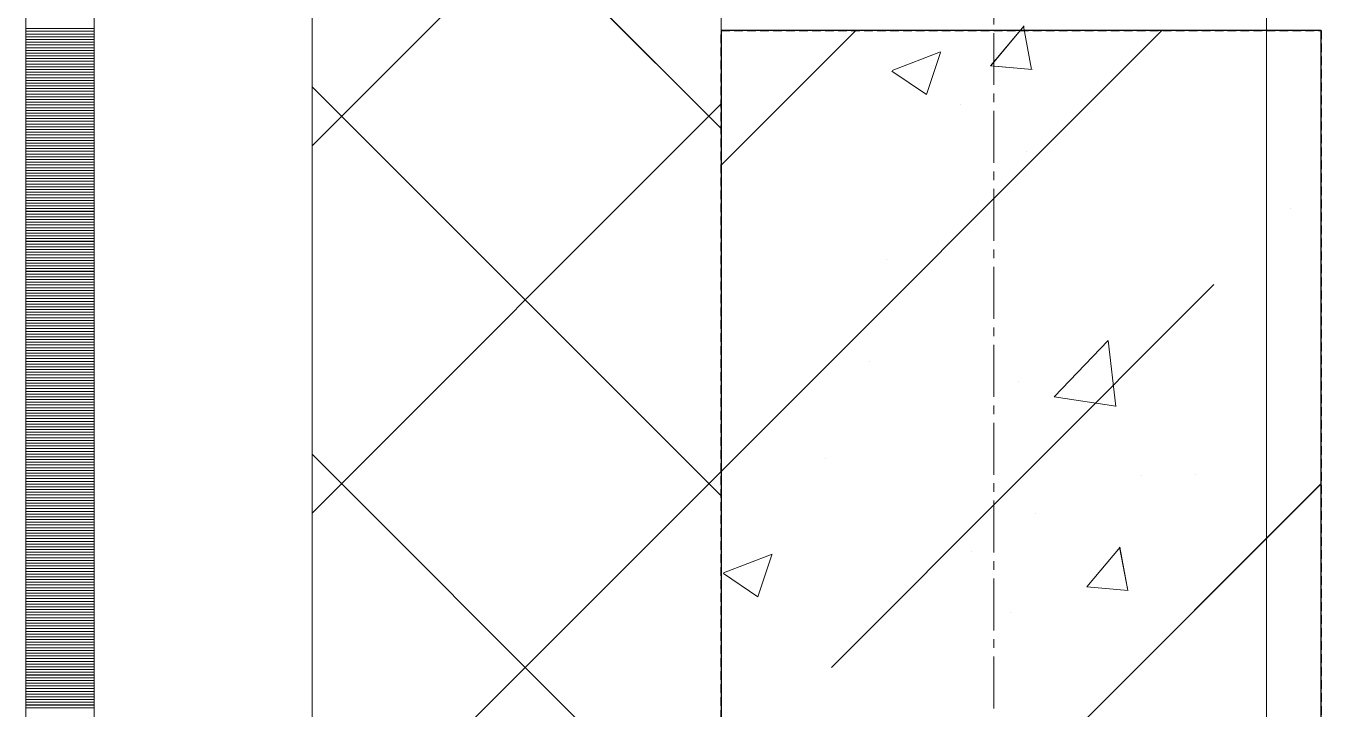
# Model space of a CAD drawing. Header units: millimetres. Extents: x 470010 to 1231400, y -134005 to 421770.
# Drawn here: x 806167.7 to 806642.7, y 168364.5 to 168615 of the extents above; entities that cross this region are included whole.
import ezdxf
from ezdxf.enums import TextEntityAlignment as Align

# ---------------------------------------------------------------- set-up
doc = ezdxf.new("R2010")
doc.units = ezdxf.units.MM
for name, pattern in [('CENTER2', [28.575, 19.05, -3.175, 3.175, -3.175]), ('DASHED', [19.05, 12.7, -6.35]), ('HIDDEN2', [4.7625, 3.175, -1.5875])]:
    doc.linetypes.add(name, pattern=pattern)
doc.layers.get('Defpoints').update_dxf_attribs({"color": 140})
doc.layers.add('АР_Делит', color=120, linetype='Continuous', lineweight=0, plot=False)
for name, color, linetype, lineweight in [('АР_Колонны', 70, 'Continuous', 30), ('АР_Стены ЖБ', 7, 'Continuous', 35), ('АР_Стены ПЕНОблок', 52, 'Continuous', 20), ('АР_Тонкая', 254, 'Continuous', 5), ('АР_Утеплитель', 31, 'Continuous', 0), ('АР_Штриховка', 8, 'Continuous', 0)]:
    doc.layers.add(name, color=color, linetype=linetype, lineweight=lineweight)
doc.layers.add('РД_Оси_100', color=7, linetype='Continuous', lineweight=0, true_color=0x525252)
doc.styles.add('style1', font='ARIALN.TTF')

# ---------------------------------------------------------------- blocks, each defined once
blk = doc.blocks.new('СОШ_2200_АР_ОСИ_М100_28.05.24')
at = {"layer": 'АР_Делит', "color": 251, "linetype": 'DASHED', "true_color": 0x636466}
blk.add_lwpolyline([(114955, 135155), (114955, -355), (93595.036, -355), (93595.036, 13855), (94145, 13855), (94145, 68320), (66055, 68320), (66055, 13857.73), (83455, 13857.73), (83455, -355), (45245, -355), (45245, 13145), (44695, 13145), (44695, 26755), (45245, 26755), (45245, 68320), (20455, 68320), (20455, 26755), (27955, 26755), (27955, 13145), (-355, 13145), (-355, 100855)], dxfattribs=at)
at = {"layer": 'РД_Оси_100', "color": 251, "linetype": 'CENTER2', "true_color": 0x636466}
blk.add_line((0, -6155), (0, 139938.679), dxfattribs=at)
blk = doc.blocks.new('A$C9108343f')
at = {"layer": 'АР_Колонны', "color": 18, "linetype": 'HIDDEN2', "lineweight": 25, "true_color": 0x000000}
for p, q in [((140704.09, 268979.49), (140924.09, 268979.49)), ((140704.09, 267779.49), (140704.09, 268979.49)), ((140924.09, 268979.49), (140924.09, 267779.49))]:
    blk.add_line(p, q, dxfattribs=at)
at = {"layer": 'АР_Колонны', "color": 18, "linetype": 'Continuous', "lineweight": 15, "true_color": 0x000000}
for p, q in [((140924.09, 268979.49), (140704.09, 268979.49)), ((140704.09, 268979.49), (140704.09, 267779.49)), ((140924.09, 268979.49), (140704.09, 268979.49)), ((140704.09, 268979.49), (140704.09, 267779.49)), ((140924.09, 267779.49), (140924.09, 268979.49)), ((140924.09, 267779.49), (140924.09, 268979.49))]:
    blk.add_line(p, q, dxfattribs=at)
at = {"layer": 'АР_Стены ЖБ', "color": 18, "linetype": 'Continuous', "lineweight": 30, "true_color": 0x000000}
for p, q in [((140924.09, 268979.49), (140704.09, 268979.49)), ((140704.09, 268979.49), (140704.09, 267779.49)), ((140924.09, 267779.49), (140924.09, 268979.49))]:
    blk.add_line(p, q, dxfattribs=at)
at = {"layer": 'АР_Стены ПЕНОблок', "color": 18, "linetype": 'Continuous', "lineweight": 20, "true_color": 0x000000}
for p, q in [((140704.09, 313879.49), (140704.09, 237679.49)), ((140904.09, 237679.49), (140904.09, 313879.49))]:
    blk.add_line(p, q, dxfattribs=at)
at = {"layer": 'АР_Тонкая', "color": 18, "linetype": 'Continuous', "lineweight": 5, "true_color": 0x000000}
for p, q in [((140449.09, 313879.49), (140449.09, 237679.49)), ((140474.09, 313879.49), (140474.09, 237679.49)), ((140474.09, 237679.49), (140474.09, 313879.49)), ((140554.09, 237679.49), (140554.09, 313879.49))]:
    blk.add_line(p, q, dxfattribs=at)
at = {"layer": 'АР_Утеплитель', "color": 18, "linetype": 'Continuous', "lineweight": 0, "true_color": 0x000000}
for p, q in [((140554.09, 313879.49), (140554.09, 237679.49)), ((140704.09, 237679.49), (140704.09, 313879.49))]:
    blk.add_line(p, q, dxfattribs=at)
at = {"layer": 'АР_Штриховка', "color": 18, "linetype": 'Continuous', "lineweight": 0, "true_color": 0x000000}
for p, q in [((140704.09, 268943.6), (140554.09, 269093.6)), ((140554.09, 268937.31), (140704.09, 269087.31)), ((140449.09, 268980.24), (140474.09, 268980.24)), ((140449.09, 268979.24), (140474.09, 268979.24)), ((140802.91, 268966.61), (140815.16, 268981.21)), ((140817.92, 268965.24), (140814.98, 268981.16)), ((140449.09, 268978.24), (140474.09, 268978.24)), ((140449.09, 268977.24), (140474.09, 268977.24)), ((140449.09, 268976.24), (140474.09, 268976.24)), ((140449.09, 268975.24), (140474.09, 268975.24)), ((140449.09, 268974.24), (140474.09, 268974.24)), ((140449.09, 268973.24), (140474.09, 268973.24)), ((140449.09, 268972.24), (140474.09, 268972.24)), ((140449.09, 268971.24), (140474.09, 268971.24)), ((140449.09, 268970.24), (140474.09, 268970.24)), ((140449.09, 268969.24), (140474.09, 268969.24)), ((140766.78, 268964.85), (140784.57, 268971.68)), ((140779.34, 268956.13), (140784.49, 268971.48)), ((140449.09, 268968.24), (140474.09, 268968.24)), ((140449.09, 268967.24), (140474.09, 268967.24)), ((140449.09, 268966.24), (140474.09, 268966.24)), ((140449.09, 268965.24), (140474.09, 268965.24)), ((140449.09, 268964.24), (140474.09, 268964.24)), ((140766.69, 268964.66), (140779.33, 268956.13)), ((140802.91, 268966.6), (140818.09, 268965.28)), ((140449.09, 268963.24), (140474.09, 268963.24)), ((140449.09, 268962.24), (140474.09, 268962.24)), ((140449.09, 268961.24), (140474.09, 268961.24)), ((140449.09, 268960.24), (140474.09, 268960.24)), ((140449.09, 268959.24), (140474.09, 268959.24)), ((140449.09, 268958.24), (140474.09, 268958.24)), ((140449.09, 268957.24), (140474.09, 268957.24)), ((140449.09, 268956.24), (140474.09, 268956.24)), ((140449.09, 268955.24), (140474.09, 268955.24)), ((140704.09, 268808.89), (140554.09, 268958.89)), ((140449.09, 268954.24), (140474.09, 268954.24)), ((140449.09, 268953.24), (140474.09, 268953.24)), ((140449.09, 268952.24), (140474.09, 268952.24)), ((140449.09, 268951.24), (140474.09, 268951.24)), ((140449.09, 268950.24), (140474.09, 268950.24)), ((140554.09, 268802.6), (140704.09, 268952.6)), ((140791.96, 268952.42), (140791.96, 268952.42)), ((140449.09, 268949.24), (140474.09, 268949.24)), ((140449.09, 268948.24), (140474.09, 268948.24)), ((140449.09, 268947.24), (140474.09, 268947.24)), ((140449.09, 268946.24), (140474.09, 268946.24)), ((140449.09, 268945.24), (140474.09, 268945.24)), ((140449.09, 268944.24), (140474.09, 268944.24)), ((140449.09, 268943.24), (140474.09, 268943.24)), ((140449.09, 268942.24), (140474.09, 268942.24)), ((140449.09, 268941.24), (140474.09, 268941.24)), ((140449.09, 268940.24), (140474.09, 268940.24)), ((140449.09, 268939.24), (140474.09, 268939.24)), ((140449.09, 268938.24), (140474.09, 268938.24)), ((140449.09, 268937.24), (140474.09, 268937.24)), ((140449.09, 268936.24), (140474.09, 268936.24)), ((140449.09, 268935.24), (140474.09, 268935.24)), ((140449.09, 268934.24), (140474.09, 268934.24)), ((140449.09, 268933.24), (140474.09, 268933.24)), ((140449.09, 268932.24), (140474.09, 268932.24)), ((140449.09, 268931.24), (140474.09, 268931.24)), ((140816.21, 268935.33), (140816.21, 268935.33)), ((140449.09, 268930.24), (140474.09, 268930.24)), ((140449.09, 268929.24), (140474.09, 268929.24)), ((140449.09, 268928.24), (140474.09, 268928.24)), ((140449.09, 268927.24), (140474.09, 268927.24)), ((140449.09, 268926.24), (140474.09, 268926.24)), ((140449.09, 268925.24), (140474.09, 268925.24)), ((140449.09, 268924.24), (140474.09, 268924.24)), ((140449.09, 268923.24), (140474.09, 268923.24)), ((140449.09, 268922.24), (140474.09, 268922.24)), ((140449.09, 268921.24), (140474.09, 268921.24)), ((140449.09, 268920.24), (140474.09, 268920.24)), ((140449.09, 268919.24), (140474.09, 268919.24)), ((140449.09, 268918.24), (140474.09, 268918.24)), ((140449.09, 268917.24), (140474.09, 268917.24)), ((140449.09, 268916.24), (140474.09, 268916.24)), ((140449.09, 268915.24), (140474.09, 268915.24)), ((140449.09, 268914.24), (140474.09, 268914.24)), ((140449.09, 268913.24), (140474.09, 268913.24)), ((140449.09, 268912.24), (140474.09, 268912.24)), ((140449.09, 268911.24), (140474.09, 268911.24)), ((140449.09, 268910.24), (140474.09, 268910.24)), ((140449.09, 268909.24), (140474.09, 268909.24)), ((140449.09, 268908.24), (140474.09, 268908.24)), ((140449.09, 268907.24), (140474.09, 268907.24)), ((140449.09, 268906.24), (140474.09, 268906.24)), ((140449.09, 268905.24), (140474.09, 268905.24)), ((140449.09, 268904.24), (140474.09, 268904.24)), ((140449.09, 268903.24), (140474.09, 268903.24)), ((140449.09, 268902.24), (140474.09, 268902.24)), ((140449.09, 268901.24), (140474.09, 268901.24)), ((140449.09, 268900.24), (140474.09, 268900.24)), ((140449.09, 268899.24), (140474.09, 268899.24)), ((140449.09, 268898.24), (140474.09, 268898.24)), ((140449.09, 268897.24), (140474.09, 268897.24)), ((140449.09, 268896.24), (140474.09, 268896.24)), ((140449.09, 268895.24), (140474.09, 268895.24)), ((140449.09, 268894.24), (140474.09, 268894.24)), ((140449.09, 268893.24), (140474.09, 268893.24)), ((140764.77, 268895.43), (140764.77, 268895.43)), ((140449.09, 268892.24), (140474.09, 268892.24)), ((140449.09, 268891.24), (140474.09, 268891.24)), ((140449.09, 268890.24), (140474.09, 268890.24)), ((140449.09, 268889.24), (140474.09, 268889.24)), ((140449.09, 268888.24), (140474.09, 268888.24)), ((140449.09, 268887.24), (140474.09, 268887.24)), ((140449.09, 268886.24), (140474.09, 268886.24)), ((140449.09, 268885.24), (140474.09, 268885.24)), ((140449.09, 268884.24), (140474.09, 268884.24)), ((140449.09, 268883.24), (140474.09, 268883.24)), ((140449.09, 268882.24), (140474.09, 268882.24)), ((140449.09, 268881.24), (140474.09, 268881.24)), ((140449.09, 268880.24), (140474.09, 268880.24)), ((140449.09, 268879.24), (140474.09, 268879.24)), ((140449.09, 268878.24), (140474.09, 268878.24)), ((140449.09, 268877.24), (140474.09, 268877.24)), ((140449.09, 268876.24), (140474.09, 268876.24)), ((140449.09, 268875.24), (140474.09, 268875.24)), ((140449.09, 268874.24), (140474.09, 268874.24)), ((140449.09, 268873.24), (140474.09, 268873.24)), ((140449.09, 268872.24), (140474.09, 268872.24)), ((140449.09, 268871.24), (140474.09, 268871.24)), ((140449.09, 268870.24), (140474.09, 268870.24)), ((140449.09, 268869.24), (140474.09, 268869.24)), ((140449.09, 268868.24), (140474.09, 268868.24)), ((140449.09, 268867.24), (140474.09, 268867.24)), ((140449.09, 268866.24), (140474.09, 268866.24)), ((140449.09, 268865.24), (140474.09, 268865.24)), ((140826.26, 268845.23), (140846.04, 268865.85)), ((140848.82, 268841.73), (140846.01, 268865.85)), ((140449.09, 268864.24), (140474.09, 268864.24)), ((140449.09, 268863.24), (140474.09, 268863.24)), ((140449.09, 268862.24), (140474.09, 268862.24)), ((140449.09, 268861.24), (140474.09, 268861.24)), ((140449.09, 268860.24), (140474.09, 268860.24)), ((140449.09, 268859.24), (140474.09, 268859.24)), ((140449.09, 268858.24), (140474.09, 268858.24)), ((140449.09, 268857.24), (140474.09, 268857.24)), ((140449.09, 268856.24), (140474.09, 268856.24)), ((140449.09, 268855.24), (140474.09, 268855.24)), ((140758.49, 268858.14), (140758.49, 268858.14)), ((140449.09, 268854.24), (140474.09, 268854.24)), ((140449.09, 268853.24), (140474.09, 268853.24)), ((140449.09, 268852.24), (140474.09, 268852.24)), ((140449.09, 268851.24), (140474.09, 268851.24)), ((140449.09, 268850.24), (140474.09, 268850.24)), ((140813.12, 268850.77), (140813.12, 268850.77)), ((140449.09, 268849.24), (140474.09, 268849.24)), ((140449.09, 268848.24), (140474.09, 268848.24)), ((140449.09, 268847.24), (140474.09, 268847.24)), ((140449.09, 268846.24), (140474.09, 268846.24)), ((140826.24, 268845.28), (140848.83, 268841.77)), ((140449.09, 268845.24), (140474.09, 268845.24)), ((140449.09, 268844.24), (140474.09, 268844.24)), ((140449.09, 268843.24), (140474.09, 268843.24)), ((140449.09, 268842.24), (140474.09, 268842.24)), ((140449.09, 268841.24), (140474.09, 268841.24)), ((140449.09, 268840.24), (140474.09, 268840.24)), ((140449.09, 268839.24), (140474.09, 268839.24)), ((140449.09, 268838.24), (140474.09, 268838.24)), ((140449.09, 268837.24), (140474.09, 268837.24)), ((140449.09, 268836.24), (140474.09, 268836.24)), ((140449.09, 268835.24), (140474.09, 268835.24)), ((140449.09, 268834.24), (140474.09, 268834.24)), ((140449.09, 268833.24), (140474.09, 268833.24)), ((140449.09, 268832.24), (140474.09, 268832.24)), ((140449.09, 268831.24), (140474.09, 268831.24)), ((140449.09, 268830.24), (140474.09, 268830.24)), ((140449.09, 268829.24), (140474.09, 268829.24)), ((140449.09, 268828.24), (140474.09, 268828.24)), ((140449.09, 268827.24), (140474.09, 268827.24)), ((140449.09, 268826.24), (140474.09, 268826.24)), ((140449.09, 268825.24), (140474.09, 268825.24)), ((140449.09, 268824.24), (140474.09, 268824.24)), ((140449.09, 268823.24), (140474.09, 268823.24)), ((140449.09, 268822.24), (140474.09, 268822.24)), ((140704.09, 268674.19), (140554.09, 268824.19)), ((140742.5, 268822.63), (140742.5, 268822.63)), ((140449.09, 268821.24), (140474.09, 268821.24)), ((140449.09, 268820.24), (140474.09, 268820.24)), ((140449.09, 268819.24), (140474.09, 268819.24)), ((140449.09, 268818.24), (140474.09, 268818.24)), ((140449.09, 268817.24), (140474.09, 268817.24)), ((140554.09, 268667.9), (140704.09, 268817.9)), ((140878.09, 268816.9), (140878.09, 268816.9)), ((140449.09, 268816.24), (140474.09, 268816.24)), ((140449.09, 268815.24), (140474.09, 268815.24)), ((140449.09, 268814.24), (140474.09, 268814.24)), ((140449.09, 268813.24), (140474.09, 268813.24)), ((140449.09, 268812.24), (140474.09, 268812.24)), ((140858.37, 268816.37), (140858.37, 268816.37)), ((140449.09, 268811.24), (140474.09, 268811.24)), ((140449.09, 268810.24), (140474.09, 268810.24)), ((140449.09, 268809.24), (140474.09, 268809.24)), ((140449.09, 268808.24), (140474.09, 268808.24)), ((140449.09, 268807.24), (140474.09, 268807.24)), ((140449.09, 268806.24), (140474.09, 268806.24)), ((140449.09, 268805.24), (140474.09, 268805.24)), ((140449.09, 268804.24), (140474.09, 268804.24)), ((140449.09, 268803.24), (140474.09, 268803.24)), ((140449.09, 268802.24), (140474.09, 268802.24)), ((140449.09, 268801.24), (140474.09, 268801.24)), ((140449.09, 268800.24), (140474.09, 268800.24)), ((140449.09, 268799.24), (140474.09, 268799.24)), ((140449.09, 268798.24), (140474.09, 268798.24)), ((140819.35, 268802.37), (140819.35, 268802.37)), ((140449.09, 268797.24), (140474.09, 268797.24)), ((140449.09, 268796.24), (140474.09, 268796.24)), ((140449.09, 268795.24), (140474.09, 268795.24)), ((140449.09, 268794.24), (140474.09, 268794.24)), ((140449.09, 268793.24), (140474.09, 268793.24)), ((140449.09, 268792.24), (140474.09, 268792.24)), ((140449.09, 268791.24), (140474.09, 268791.24)), ((140449.09, 268790.24), (140474.09, 268790.24)), ((140449.09, 268789.24), (140474.09, 268789.24)), ((140796.06, 268788.51), (140796.06, 268788.51)), ((140838.16, 268775.56), (140850.4, 268790.15)), ((140853.16, 268774.18), (140850.22, 268790.11)), ((140449.09, 268788.24), (140474.09, 268788.24)), ((140449.09, 268787.24), (140474.09, 268787.24)), ((140449.09, 268786.24), (140474.09, 268786.24)), ((140449.09, 268785.24), (140474.09, 268785.24)), ((140449.09, 268784.24), (140474.09, 268784.24)), ((140704.98, 268780.67), (140722.77, 268787.49)), ((140717.53, 268771.94), (140722.68, 268787.29)), ((140449.09, 268783.24), (140474.09, 268783.24)), ((140449.09, 268782.24), (140474.09, 268782.24)), ((140449.09, 268781.24), (140474.09, 268781.24)), ((140449.09, 268780.24), (140474.09, 268780.24)), ((140449.09, 268779.24), (140474.09, 268779.24)), ((140704.89, 268780.47), (140717.53, 268771.95)), ((140449.09, 268778.24), (140474.09, 268778.24)), ((140449.09, 268777.24), (140474.09, 268777.24)), ((140449.09, 268776.24), (140474.09, 268776.24)), ((140449.09, 268775.24), (140474.09, 268775.24)), ((140449.09, 268774.24), (140474.09, 268774.24)), ((140838.16, 268775.55), (140853.34, 268774.22)), ((140449.09, 268773.24), (140474.09, 268773.24)), ((140449.09, 268772.24), (140474.09, 268772.24)), ((140449.09, 268771.24), (140474.09, 268771.24)), ((140449.09, 268770.24), (140474.09, 268770.24)), ((140449.09, 268769.24), (140474.09, 268769.24)), ((140449.09, 268768.24), (140474.09, 268768.24)), ((140449.09, 268767.24), (140474.09, 268767.24)), ((140449.09, 268766.24), (140474.09, 268766.24)), ((140449.09, 268765.24), (140474.09, 268765.24)), ((140810.03, 268766.22), (140810.03, 268766.22)), ((140449.09, 268764.24), (140474.09, 268764.24)), ((140449.09, 268763.24), (140474.09, 268763.24)), ((140449.09, 268762.24), (140474.09, 268762.24)), ((140449.09, 268761.24), (140474.09, 268761.24)), ((140449.09, 268760.24), (140474.09, 268760.24)), ((140449.09, 268759.24), (140474.09, 268759.24)), ((140449.09, 268758.24), (140474.09, 268758.24)), ((140449.09, 268757.24), (140474.09, 268757.24)), ((140449.09, 268756.24), (140474.09, 268756.24)), ((140449.09, 268755.24), (140474.09, 268755.24)), ((140449.09, 268754.24), (140474.09, 268754.24)), ((140449.09, 268753.24), (140474.09, 268753.24)), ((140449.09, 268752.24), (140474.09, 268752.24)), ((140449.09, 268751.24), (140474.09, 268751.24)), ((140449.09, 268750.24), (140474.09, 268750.24)), ((140449.09, 268749.24), (140474.09, 268749.24)), ((140449.09, 268748.24), (140474.09, 268748.24)), ((140449.09, 268747.24), (140474.09, 268747.24)), ((140449.09, 268746.24), (140474.09, 268746.24)), ((140449.09, 268745.24), (140474.09, 268745.24)), ((140449.09, 268744.24), (140474.09, 268744.24)), ((140449.09, 268743.24), (140474.09, 268743.24)), ((140449.09, 268742.24), (140474.09, 268742.24)), ((140449.09, 268741.24), (140474.09, 268741.24)), ((140449.09, 268740.24), (140474.09, 268740.24)), ((140449.09, 268739.24), (140474.09, 268739.24)), ((140449.09, 268738.24), (140474.09, 268738.24)), ((140449.09, 268737.24), (140474.09, 268737.24)), ((140449.09, 268736.24), (140474.09, 268736.24)), ((140449.09, 268735.24), (140474.09, 268735.24)), ((140449.09, 268734.24), (140474.09, 268734.24)), ((140449.09, 268733.24), (140474.09, 268733.24)), ((140449.09, 268732.24), (140474.09, 268732.24)), ((140449.09, 268731.24), (140474.09, 268731.24))]:
    blk.add_line(p, q, dxfattribs=at)
at = {"layer": 'АР_Штриховка', "color": 18, "linetype": 'Continuous', "lineweight": 5, "true_color": 0x000000}
for p, q in [((140704.09, 268817.9), (140865.69, 268979.49)), ((140704.09, 268930.15), (140753.43, 268979.49)), ((140912.87, 268914.42), (140912.87, 268914.42)), ((140744.49, 268746.04), (140884.81, 268886.36)), ((140704.09, 268593.39), (140924.09, 268813.39))]:
    blk.add_line(p, q, dxfattribs=at)
at = {"layer": 'РД_Оси_100'}
blk.add_blockref('СОШ_2200_АР_ОСИ_М100_28.05.24', (140804.09, 223079.49), dxfattribs=at)
at = {"layer": 'Defpoints', "color": 18, "true_color": 0x000000, "style": 'style1'}
for p in [(143949.34, 316089.12), (143974.98, 281639.5), (143890.4, 273244.71), (143839.99, 264276.81), (143967.75, 254892.38), (12251.96, 104178.14), (12382.58, 96023.14)]:
    blk.add_attdef('АР-ПОМЕЩЕНИЕ:НАИМЕНОВАНИЕ', text='', height=100, dxfattribs=at).set_placement(p, align=Align.MIDDLE)
at = {"layer": 'Defpoints', "color": 18, "true_color": 0x000000, "style": 'style1', "flags": 8}
for p in [(143951.3, 279099.09), (143848.34, 269251.11), (143875.33, 260094.25), (144049.74, 250824.7), (163419.28, 238153.36), (155897.46, 237965.97), (183037.2, 237965.97), (143342.94, 237876.19)]:
    blk.add_attdef('АР-ПОМЕЩЕНИЕ:НАИМЕНОВАНИЕ', text='', height=100, dxfattribs=at).set_placement(p, align=Align.MIDDLE)

msp = doc.modelspace()

# ---------------------------------------------------------------- linework, layer by layer
at = {"layer": 'АР_Колонны', "color": 18, "linetype": 'HIDDEN2', "lineweight": 25, "true_color": 0x000000}
for p, q in [((806422.706, 168613.25), (806642.706, 168613.25)), ((806422.706, 167413.25), (806422.706, 168613.25)), ((806642.706, 168613.25), (806642.706, 167413.25))]:
    msp.add_line(p, q, dxfattribs=at)
at = {"layer": 'АР_Колонны', "color": 18, "linetype": 'Continuous', "lineweight": 15, "true_color": 0x000000}
for p, q in [((806642.706, 168613.25), (806422.706, 168613.25)), ((806422.706, 168613.25), (806422.706, 167413.25)), ((806642.706, 168613.25), (806422.706, 168613.25)), ((806422.706, 168613.25), (806422.706, 167413.25)), ((806642.706, 167413.25), (806642.706, 168613.25)), ((806642.706, 167413.25), (806642.706, 168613.25))]:
    msp.add_line(p, q, dxfattribs=at)
at = {"layer": 'АР_Стены ЖБ', "color": 18, "linetype": 'Continuous', "lineweight": 30, "true_color": 0x000000}
for p, q in [((806642.706, 168613.25), (806422.706, 168613.25)), ((806422.706, 168613.25), (806422.706, 167413.25)), ((806642.706, 167413.25), (806642.706, 168613.25))]:
    msp.add_line(p, q, dxfattribs=at)
at = {"layer": 'АР_Стены ПЕНОблок', "color": 18, "linetype": 'Continuous', "lineweight": 20, "true_color": 0x000000}
for p, q in [((806422.706, 213513.251), (806422.706, 137313.251)), ((806622.706, 137313.251), (806622.706, 213513.251))]:
    msp.add_line(p, q, dxfattribs=at)
at = {"layer": 'АР_Тонкая', "color": 18, "linetype": 'Continuous', "lineweight": 5, "true_color": 0x000000}
for p, q in [((806167.706, 213513.251), (806167.706, 137313.251)), ((806192.706, 213513.251), (806192.706, 137313.251)), ((806192.706, 137313.251), (806192.706, 213513.251)), ((806272.706, 137313.251), (806272.706, 213513.251))]:
    msp.add_line(p, q, dxfattribs=at)
at = {"layer": 'АР_Утеплитель', "color": 18, "linetype": 'Continuous', "lineweight": 0, "true_color": 0x000000}
for p, q in [((806272.706, 213513.251), (806272.706, 137313.251)), ((806422.706, 137313.251), (806422.706, 213513.251))]:
    msp.add_line(p, q, dxfattribs=at)
at = {"layer": 'АР_Штриховка', "color": 18, "linetype": 'Continuous', "lineweight": 0, "true_color": 0x000000}
for p, q in [((806422.706, 168577.353), (806272.706, 168727.353)), ((806272.706, 168571.066), (806422.706, 168721.066)), ((806167.706, 168614), (806192.706, 168614)), ((806167.706, 168613), (806192.706, 168613)), ((806167.706, 168612), (806192.706, 168612)), ((806167.706, 168611), (806192.706, 168611)), ((806521.525, 168600.371), (806533.771, 168614.964)), ((806536.528, 168599), (806533.592, 168614.921)), ((806167.706, 168610), (806192.706, 168610)), ((806167.706, 168609), (806192.706, 168609)), ((806167.706, 168608), (806192.706, 168608)), ((806167.706, 168607), (806192.706, 168607)), ((806167.706, 168606), (806192.706, 168606)), ((806167.706, 168605), (806192.706, 168605)), ((806167.706, 168604), (806192.706, 168604)), ((806167.706, 168603), (806192.706, 168603)), ((806167.706, 168602), (806192.706, 168602)), ((806485.396, 168598.612), (806503.18, 168605.439)), ((806497.949, 168589.891), (806503.099, 168605.24)), ((806167.706, 168601), (806192.706, 168601)), ((806167.706, 168600), (806192.706, 168600)), ((806167.706, 168599), (806192.706, 168599)), ((806167.706, 168598), (806192.706, 168598)), ((806167.706, 168597), (806192.706, 168597)), ((806485.306, 168598.415), (806497.941, 168589.893)), ((806521.525, 168600.361), (806536.707, 168599.033)), ((806167.706, 168596), (806192.706, 168596)), ((806167.706, 168595), (806192.706, 168595)), ((806167.706, 168594), (806192.706, 168594)), ((806167.706, 168593), (806192.706, 168593)), ((806167.706, 168592), (806192.706, 168592)), ((806422.706, 168442.65), (806272.706, 168592.65)), ((806167.706, 168591), (806192.706, 168591)), ((806167.706, 168590), (806192.706, 168590)), ((806167.706, 168589), (806192.706, 168589)), ((806167.706, 168588), (806192.706, 168588)), ((806167.706, 168587), (806192.706, 168587)), ((806167.706, 168586), (806192.706, 168586)), ((806167.706, 168585), (806192.706, 168585)), ((806167.706, 168584), (806192.706, 168584)), ((806167.706, 168583), (806192.706, 168583)), ((806272.706, 168436.363), (806422.706, 168586.363)), ((806167.706, 168582), (806192.706, 168582)), ((806167.706, 168581), (806192.706, 168581)), ((806167.706, 168580), (806192.706, 168580)), ((806167.706, 168579), (806192.706, 168579)), ((806167.706, 168578), (806192.706, 168578)), ((806167.706, 168577), (806192.706, 168577)), ((806167.706, 168576), (806192.706, 168576)), ((806167.706, 168575), (806192.706, 168575)), ((806167.706, 168574), (806192.706, 168574)), ((806167.706, 168573), (806192.706, 168573)), ((806167.706, 168572), (806192.706, 168572)), ((806167.706, 168571), (806192.706, 168571)), ((806167.706, 168570), (806192.706, 168570)), ((806167.706, 168569), (806192.706, 168569)), ((806167.706, 168568), (806192.706, 168568)), ((806167.706, 168567), (806192.706, 168567)), ((806167.706, 168566), (806192.706, 168566)), ((806167.706, 168565), (806192.706, 168565)), ((806167.706, 168564), (806192.706, 168564)), ((806167.706, 168563), (806192.706, 168563)), ((806167.706, 168562), (806192.706, 168562)), ((806167.706, 168561), (806192.706, 168561)), ((806167.706, 168560), (806192.706, 168560)), ((806167.706, 168559), (806192.706, 168559)), ((806167.706, 168558), (806192.706, 168558)), ((806167.706, 168557), (806192.706, 168557)), ((806167.706, 168556), (806192.706, 168556)), ((806167.706, 168555), (806192.706, 168555)), ((806167.706, 168554), (806192.706, 168554)), ((806167.706, 168553), (806192.706, 168553)), ((806167.706, 168552), (806192.706, 168552)), ((806167.706, 168551), (806192.706, 168551)), ((806167.706, 168550), (806192.706, 168550)), ((806167.706, 168549), (806192.706, 168549)), ((806167.706, 168548), (806192.706, 168548)), ((806167.706, 168547), (806192.706, 168547)), ((806167.706, 168546), (806192.706, 168546)), ((806167.706, 168545), (806192.706, 168545)), ((806167.706, 168544), (806192.706, 168544)), ((806167.706, 168543), (806192.706, 168543)), ((806167.706, 168542), (806192.706, 168542)), ((806167.706, 168541), (806192.706, 168541)), ((806167.706, 168540), (806192.706, 168540)), ((806167.706, 168539), (806192.706, 168539)), ((806167.706, 168538), (806192.706, 168538)), ((806167.706, 168537), (806192.706, 168537)), ((806167.706, 168536), (806192.706, 168536)), ((806167.706, 168535), (806192.706, 168535)), ((806167.706, 168534), (806192.706, 168534)), ((806167.706, 168533), (806192.706, 168533)), ((806167.706, 168532), (806192.706, 168532)), ((806167.706, 168531), (806192.706, 168531)), ((806167.706, 168530), (806192.706, 168530)), ((806167.706, 168529), (806192.706, 168529)), ((806167.706, 168528), (806192.706, 168528)), ((806167.706, 168527), (806192.706, 168527)), ((806167.706, 168526), (806192.706, 168526)), ((806167.706, 168525), (806192.706, 168525)), ((806167.706, 168524), (806192.706, 168524)), ((806167.706, 168523), (806192.706, 168523)), ((806167.706, 168522), (806192.706, 168522)), ((806167.706, 168521), (806192.706, 168521)), ((806167.706, 168520), (806192.706, 168520)), ((806167.706, 168519), (806192.706, 168519)), ((806167.706, 168518), (806192.706, 168518)), ((806167.706, 168517), (806192.706, 168517)), ((806167.706, 168516), (806192.706, 168516)), ((806167.706, 168515), (806192.706, 168515)), ((806167.706, 168514), (806192.706, 168514)), ((806167.706, 168513), (806192.706, 168513)), ((806167.706, 168512), (806192.706, 168512)), ((806167.706, 168511), (806192.706, 168511)), ((806167.706, 168510), (806192.706, 168510)), ((806167.706, 168509), (806192.706, 168509)), ((806167.706, 168508), (806192.706, 168508)), ((806167.706, 168507), (806192.706, 168507)), ((806167.706, 168506), (806192.706, 168506)), ((806167.706, 168505), (806192.706, 168505)), ((806167.706, 168504), (806192.706, 168504)), ((806167.706, 168503), (806192.706, 168503)), ((806167.706, 168502), (806192.706, 168502)), ((806167.706, 168501), (806192.706, 168501)), ((806167.706, 168500), (806192.706, 168500)), ((806167.706, 168499), (806192.706, 168499)), ((806167.706, 168498), (806192.706, 168498)), ((806167.706, 168497), (806192.706, 168497)), ((806544.868, 168478.993), (806564.652, 168499.612)), ((806567.431, 168475.486), (806564.624, 168499.608)), ((806167.706, 168496), (806192.706, 168496)), ((806167.706, 168495), (806192.706, 168495)), ((806167.706, 168494), (806192.706, 168494)), ((806167.706, 168493), (806192.706, 168493)), ((806167.706, 168492), (806192.706, 168492)), ((806167.706, 168491), (806192.706, 168491)), ((806167.706, 168490), (806192.706, 168490)), ((806167.706, 168489), (806192.706, 168489)), ((806167.706, 168488), (806192.706, 168488)), ((806167.706, 168487), (806192.706, 168487)), ((806167.706, 168486), (806192.706, 168486)), ((806167.706, 168485), (806192.706, 168485)), ((806167.706, 168484), (806192.706, 168484)), ((806167.706, 168483), (806192.706, 168483)), ((806167.706, 168482), (806192.706, 168482)), ((806167.706, 168481), (806192.706, 168481)), ((806167.706, 168480), (806192.706, 168480)), ((806167.706, 168479), (806192.706, 168479)), ((806167.706, 168478), (806192.706, 168478)), ((806544.848, 168479.036), (806567.438, 168475.532)), ((806167.706, 168477), (806192.706, 168477)), ((806167.706, 168476), (806192.706, 168476)), ((806167.706, 168475), (806192.706, 168475)), ((806167.706, 168474), (806192.706, 168474)), ((806167.706, 168473), (806192.706, 168473)), ((806167.706, 168472), (806192.706, 168472)), ((806167.706, 168471), (806192.706, 168471)), ((806167.706, 168470), (806192.706, 168470)), ((806167.706, 168469), (806192.706, 168469)), ((806167.706, 168468), (806192.706, 168468)), ((806167.706, 168467), (806192.706, 168467)), ((806167.706, 168466), (806192.706, 168466)), ((806167.706, 168465), (806192.706, 168465)), ((806167.706, 168464), (806192.706, 168464)), ((806167.706, 168463), (806192.706, 168463)), ((806167.706, 168462), (806192.706, 168462)), ((806167.706, 168461), (806192.706, 168461)), ((806167.706, 168460), (806192.706, 168460)), ((806167.706, 168459), (806192.706, 168459)), ((806167.706, 168458), (806192.706, 168458)), ((806167.706, 168457), (806192.706, 168457)), ((806167.706, 168456), (806192.706, 168456)), ((806167.706, 168455), (806192.706, 168455)), ((806422.706, 168307.946), (806272.706, 168457.946)), ((806167.706, 168454), (806192.706, 168454)), ((806167.706, 168453), (806192.706, 168453)), ((806167.706, 168452), (806192.706, 168452)), ((806167.706, 168451), (806192.706, 168451)), ((806167.706, 168450), (806192.706, 168450)), ((806272.706, 168301.659), (806422.706, 168451.659)), ((806167.706, 168449), (806192.706, 168449)), ((806167.706, 168448), (806192.706, 168448)), ((806167.706, 168447), (806192.706, 168447)), ((806167.706, 168446), (806192.706, 168446)), ((806167.706, 168445), (806192.706, 168445)), ((806167.706, 168444), (806192.706, 168444)), ((806167.706, 168443), (806192.706, 168443)), ((806167.706, 168442), (806192.706, 168442)), ((806167.706, 168441), (806192.706, 168441)), ((806167.706, 168440), (806192.706, 168440)), ((806167.706, 168439), (806192.706, 168439)), ((806167.706, 168438), (806192.706, 168438)), ((806167.706, 168437), (806192.706, 168437)), ((806167.706, 168436), (806192.706, 168436)), ((806167.706, 168435), (806192.706, 168435)), ((806167.706, 168434), (806192.706, 168434)), ((806167.706, 168433), (806192.706, 168433)), ((806167.706, 168432), (806192.706, 168432)), ((806167.706, 168431), (806192.706, 168431)), ((806167.706, 168430), (806192.706, 168430)), ((806167.706, 168429), (806192.706, 168429)), ((806167.706, 168428), (806192.706, 168428)), ((806167.706, 168427), (806192.706, 168427)), ((806167.706, 168426), (806192.706, 168426)), ((806167.706, 168425), (806192.706, 168425)), ((806167.706, 168424), (806192.706, 168424)), ((806167.706, 168423), (806192.706, 168423)), ((806167.706, 168422), (806192.706, 168422)), ((806167.706, 168421), (806192.706, 168421)), ((806423.593, 168414.424), (806441.378, 168421.251)), ((806436.147, 168405.703), (806441.297, 168421.052)), ((806556.769, 168409.314), (806569.014, 168423.907)), ((806571.771, 168407.943), (806568.834, 168423.864)), ((806167.706, 168420), (806192.706, 168420)), ((806167.706, 168419), (806192.706, 168419)), ((806167.706, 168418), (806192.706, 168418)), ((806167.706, 168417), (806192.706, 168417)), ((806167.706, 168416), (806192.706, 168416)), ((806167.706, 168415), (806192.706, 168415)), ((806167.706, 168414), (806192.706, 168414)), ((806167.706, 168413), (806192.706, 168413)), ((806167.706, 168412), (806192.706, 168412)), ((806423.504, 168414.227), (806436.139, 168405.705)), ((806167.706, 168411), (806192.706, 168411)), ((806167.706, 168410), (806192.706, 168410)), ((806167.706, 168409), (806192.706, 168409)), ((806167.706, 168408), (806192.706, 168408)), ((806167.706, 168407), (806192.706, 168407)), ((806556.768, 168409.304), (806571.95, 168407.976)), ((806167.706, 168406), (806192.706, 168406)), ((806167.706, 168405), (806192.706, 168405)), ((806167.706, 168404), (806192.706, 168404)), ((806167.706, 168403), (806192.706, 168403)), ((806167.706, 168402), (806192.706, 168402)), ((806167.706, 168401), (806192.706, 168401)), ((806167.706, 168400), (806192.706, 168400)), ((806167.706, 168399), (806192.706, 168399)), ((806167.706, 168398), (806192.706, 168398)), ((806167.706, 168397), (806192.706, 168397)), ((806167.706, 168396), (806192.706, 168396)), ((806167.706, 168395), (806192.706, 168395)), ((806167.706, 168394), (806192.706, 168394)), ((806167.706, 168393), (806192.706, 168393)), ((806167.706, 168392), (806192.706, 168392)), ((806167.706, 168391), (806192.706, 168391)), ((806167.706, 168390), (806192.706, 168390)), ((806167.706, 168389), (806192.706, 168389)), ((806167.706, 168388), (806192.706, 168388)), ((806167.706, 168387), (806192.706, 168387)), ((806167.706, 168386), (806192.706, 168386)), ((806167.706, 168385), (806192.706, 168385)), ((806167.706, 168384), (806192.706, 168384)), ((806167.706, 168383), (806192.706, 168383)), ((806167.706, 168382), (806192.706, 168382)), ((806167.706, 168381), (806192.706, 168381)), ((806167.706, 168380), (806192.706, 168380)), ((806167.706, 168379), (806192.706, 168379)), ((806167.706, 168378), (806192.706, 168378)), ((806167.706, 168377), (806192.706, 168377)), ((806167.706, 168376), (806192.706, 168376)), ((806167.706, 168375), (806192.706, 168375)), ((806167.706, 168374), (806192.706, 168374)), ((806167.706, 168373), (806192.706, 168373)), ((806167.706, 168372), (806192.706, 168372)), ((806167.706, 168371), (806192.706, 168371)), ((806167.706, 168370), (806192.706, 168370)), ((806167.706, 168369), (806192.706, 168369)), ((806167.706, 168368), (806192.706, 168368)), ((806167.706, 168367), (806192.706, 168367)), ((806167.706, 168366), (806192.706, 168366)), ((806167.706, 168365), (806192.706, 168365))]:
    msp.add_line(p, q, dxfattribs=at)
at = {"layer": 'АР_Штриховка', "color": 18, "linetype": 'Continuous', "lineweight": 5, "true_color": 0x000000}
for p, q in [((806422.706, 168451.659), (806584.298, 168613.25)), ((806422.706, 168563.912), (806472.045, 168613.25)), ((806463.103, 168379.802), (806603.419, 168520.119)), ((806422.706, 168227.152), (806642.706, 168447.152))]:
    msp.add_line(p, q, dxfattribs=at)

# ---------------------------------------------------------------- block references
msp.add_blockref('A$C9108343f', (665718.612, -100366.242))
at = {"layer": 'РД_Оси_100'}
msp.add_blockref('СОШ_2200_АР_ОСИ_М100_28.05.24', (806522.706, 122713.251), dxfattribs=at)

doc.saveas('drawing.dxf')
